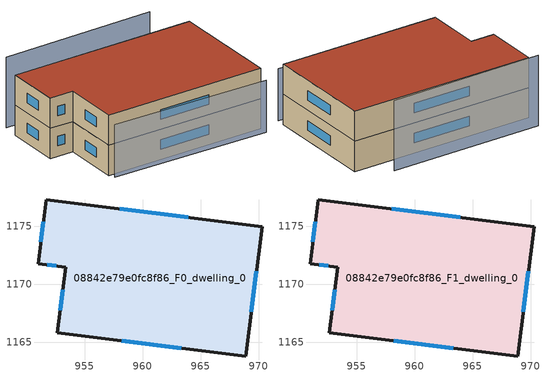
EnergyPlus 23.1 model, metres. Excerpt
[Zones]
08842e79e0fc8f86_F0_dwelling_0
 floor ground (EU_floor_Construction): 970.29,1174.97 968.89,1163.8 952.66,1165.84 953.37,1171.5 950.99,1171.79 951.68,1177.3 z0
 wall outside (EU_wall_Construction): 968.89,1163.8 970.29,1174.97 951.68,1177.3 950.99,1171.79 953.37,1171.5 952.66,1165.84 968.89,1163.8 z0:3
 window (EU_Window_Construction): 969.37,1167.63 969.81,1171.15 / 958.22,1165.14 963.34,1164.5 / 953.13,1169.56 952.91,1167.78 / 951.81,1171.69 952.56,1171.6 / 951.45,1175.42 951.23,1173.68 / 963.92,1175.77 958.05,1176.5 z1.03:1.97
08842e79e0fc8f86_F1_dwelling_0
 floor to 08842e79e0fc8f86_F0_dwelling_0 (EU_floor_Construction): 970.29,1174.97 968.89,1163.8 952.66,1165.84 953.37,1171.5 950.99,1171.79 951.68,1177.3 z3
 wall outside (EU_wall_Construction): 968.89,1163.8 970.29,1174.97 951.68,1177.3 950.99,1171.79 953.37,1171.5 952.66,1165.84 968.89,1163.8 z3:6
 window (EU_Window_Construction): 969.37,1167.63 969.81,1171.15 / 958.22,1165.14 963.34,1164.5 / 953.13,1169.56 952.91,1167.78 / 951.81,1171.69 952.56,1171.6 / 951.45,1175.42 951.23,1173.68 / 963.92,1175.77 958.05,1176.5 z4.03:4.97
 roof outside (EU_roof_Construction): 968.89,1163.8 970.29,1174.97 951.68,1177.3 950.99,1171.79 953.37,1171.5 952.66,1165.84 z6
shading: 952.87,1165.25 968.76,1162.96 z0:5.2; 967.58,1177.21 952.08,1178.96 z0:7
[Building]
EU S2 Campaign: North Axis=0; Terrain=City; Solar Distribution=FullExterior
[Site:Location]
Cape.Town.Intl.AP: Latitude=-33.965; Longitude=18.602; Time Zone=2; Elevation=46
[SizingPeriod:WeatherFileDays]
AnnualSizingPeriod: Begin Month=1; Begin Day of Month=1; End Month=12; End Day of Month=31; Day of Week for Start Day=Monday; Use Weather File Daylight Saving Period=No; Use Weather File Rain and Snow Indicators=No
[MATERIAL]
EU_InternalMass_Material: Roughness=MediumRough; Thickness=0.1; Conductivity=1; Density=1800; Specific Heat=900; Thermal Absorptance=0.9; Solar Absorptance=0.7; Visible Absorptance=0.7
[MATERIAL:NOMASS] Roughness=MediumRough; Thermal Absorptance=0.9; Solar Absorptance=0.7; Visible Absorptance=0.7
Name | Thermal Resistance
EU_wall_NoMass | 0.493876
EU_roof_NoMass | 0.449382
EU_floor_NoMass | 1.25
[WINDOWMATERIAL:SIMPLEGLAZINGSYSTEM]
EU_Window_SimpleGlazing: UFactor=4.4; Solar Heat Gain Coefficient=0.85; Visible Transmittance=0.85
[CONSTRUCTION]
EU_wall_Construction: EU_wall_NoMass
EU_roof_Construction: EU_roof_NoMass
EU_floor_Construction: EU_floor_NoMass
EU_Window_Construction: EU_Window_SimpleGlazing
EU_InternalMass_Construction: EU_InternalMass_Material
[ZONE] Type=1; Multiplier=1; Ceiling Height=autocalculate; Volume=592.115; Floor Area=autocalculate; Part of Total Floor Area=Yes
08842e79e0fc8f86_F0_dwelling_0; 08842e79e0fc8f86_F1_dwelling_0
[INTERNALMASS] Construction=EU_InternalMass_Construction; Surface Area=197.371
Name | Zone or ZoneList
08842e79e0fc8f86_F0_dwelling_0_EU_InternalMass | 08842e79e0fc8f86_F0_dwelling_0
08842e79e0fc8f86_F1_dwelling_0_EU_InternalMass | 08842e79e0fc8f86_F1_dwelling_0
[OTHEREQUIPMENT] Fuel Type=Electricity; Design Level Calculation Method=Watts/Area; Power per Zone Floor Area=1; Fraction Latent=0; Fraction Radiant=0; Fraction Lost=0; Carbon Dioxide Generation Rate=0; EndUse Subcategory=EU_Step8_InternalGains
Name | Zone or ZoneList or Space or SpaceList | Schedule
EU_Step8_InternalGain_08842e79e0fc8f86_F0_dwelling_0_f000 | 08842e79e0fc8f86_F0_dwelling_0 | EU_Step8_GainSchedule_08842e79e0fc8f86_F0_dwelling_0_f000
EU_Step8_InternalGain_08842e79e0fc8f86_F1_dwelling_0_f000 | 08842e79e0fc8f86_F1_dwelling_0 | EU_Step8_GainSchedule_08842e79e0fc8f86_F1_dwelling_0_f000
[ZONEVENTILATION:DESIGNFLOWRATE] Schedule=EU_AlwaysOn; Design Flow Rate Calculation Method=AirChanges/Hour; Air Changes per Hour=0.64; Ventilation Type=Natural; Fan Pressure Rise=0; Fan Total Efficiency=1; Constant Term Coefficient=1; Temperature Term Coefficient=0; Velocity Term Coefficient=0; Velocity Squared Term Coefficient=0; Minimum Indoor Temperature=-100; Maximum Indoor Temperature=100; Delta Temperature=-100; Minimum Outdoor Temperature=-100; Maximum Outdoor Temperature=100; Maximum Wind Speed=40
Name | Zone or ZoneList or Space or SpaceList
EU_ConstantAir_08842e79e0fc8f86_F0_dwelling_0 | 08842e79e0fc8f86_F0_dwelling_0
EU_ConstantAir_08842e79e0fc8f86_F1_dwelling_0 | 08842e79e0fc8f86_F1_dwelling_0
[HVACTEMPLATE:THERMOSTAT] Constant Heating Setpoint=20; Constant Cooling Setpoint=50
EU_HeatOnly_08842e79e0fc8f86_F0_dwelling_0; EU_HeatOnly_08842e79e0fc8f86_F1_dwelling_0
[HVACTEMPLATE:ZONE:IDEALLOADSAIRSYSTEM] System Availability Schedule=EU_AlwaysOn; Maximum Heating Supply Air Temperature=50; Minimum Cooling Supply Air Temperature=13; Maximum Heating Supply Air Humidity Ratio=0.0156; Minimum Cooling Supply Air Humidity Ratio=0.0077; Heating Limit=NoLimit; Cooling Limit=NoLimit; Heating Availability Schedule=EU_AlwaysOn; Cooling Availability Schedule=EU_CoolingOff; Dehumidification Control Type=ConstantSensibleHeatRatio; Cooling Sensible Heat Ratio=0.7; Dehumidification Setpoint=60; Humidification Control Type=None; Humidification Setpoint=30; Outdoor Air Method=None; Outdoor Air Flow Rate per Person=0.00944; Outdoor Air Flow Rate per Zone Floor Area=0; Outdoor Air Flow Rate per Zone=0; Demand Controlled Ventilation Type=None; Outdoor Air Economizer Type=NoEconomizer; Heat Recovery Type=None; Sensible Heat Recovery Effectiveness=0.7; Latent Heat Recovery Effectiveness=0.65
Name | Template Thermostat
08842e79e0fc8f86_F0_dwelling_0 | EU_HeatOnly_08842e79e0fc8f86_F0_dwelling_0
08842e79e0fc8f86_F1_dwelling_0 | EU_HeatOnly_08842e79e0fc8f86_F1_dwelling_0
[SIZING:ZONE] Zone Cooling Design Supply Air Temperature Input Method=SupplyAirTemperature; Zone Cooling Design Supply Air Temperature=13; Zone Heating Design Supply Air Temperature Input Method=SupplyAirTemperature; Zone Heating Design Supply Air Temperature=50; Zone Cooling Design Supply Air Humidity Ratio=0.008; Zone Heating Design Supply Air Humidity Ratio=0.008; Cooling Design Air Flow Method=DesignDay; Cooling Design Air Flow Rate=0; Cooling Minimum Air Flow per Zone Floor Area=0.000762; Cooling Minimum Air Flow=0; Cooling Minimum Air Flow Fraction=0.2; Heating Design Air Flow Method=DesignDay; Heating Design Air Flow Rate=0; Heating Maximum Air Flow per Zone Floor Area=0.002032; Heating Maximum Air Flow=0.141576; Heating Maximum Air Flow Fraction=0.3; Account for Dedicated Outdoor Air System=No; Dedicated Outdoor Air System Control Strategy=NeutralSupplyAir; Dedicated Outdoor Air Low Setpoint Temperature for Design=autosize; Dedicated Outdoor Air High Setpoint Temperature for Design=autosize; Zone Load Sizing Method=Sensible Load Only No Latent Load; Zone Latent Cooling Design Supply Air Humidity Ratio Input Method=HumidityRatioDifference; Zone Cooling Design Supply Air Humidity Ratio Difference=0.005; Zone Latent Heating Design Supply Air Humidity Ratio Input Method=HumidityRatioDifference; Zone Humidification Design Supply Air Humidity Ratio Difference=0.005
08842e79e0fc8f86_F0_dwelling_0; 08842e79e0fc8f86_F1_dwelling_0
[SCHEDULE:CONSTANT]
Name | Hourly Value
EU_AlwaysOn | 1
EU_CoolingOff | 0
[SCHEDULE:FILE] Column Number=1; Rows to Skip at Top=0; Number of Hours of Data=8760; Column Separator=Comma; Interpolate to Timestep=No; Minutes per Item=60; Adjust Schedule for Daylight Savings=Yes
Name | File
EU_Step8_GainSchedule_08842e79e0fc8f86_F0_dwelling_0_f000 | ../../schedules/08842e79e0fc8f86/08842e79e0fc8f86_F0_dwelling_0_f000_gain.csv
EU_Step8_GainSchedule_08842e79e0fc8f86_F1_dwelling_0_f000 | ../../schedules/08842e79e0fc8f86/08842e79e0fc8f86_F1_dwelling_0_f000_gain.csv
